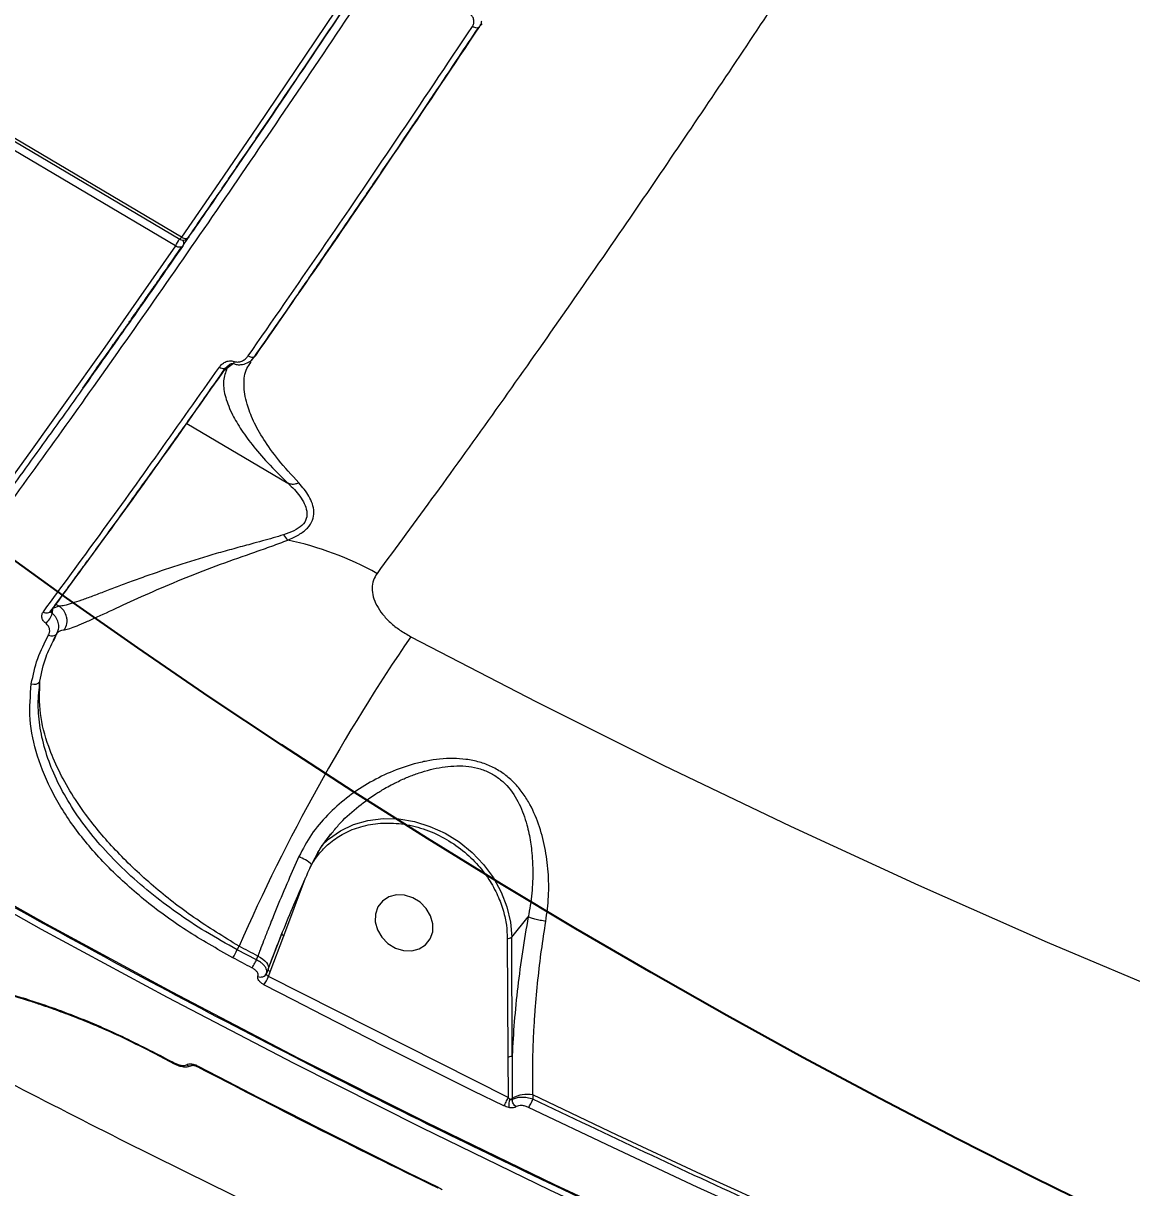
# Model space of a CAD drawing. Header units: millimetres. Extents: x -5609 to 5139, y -3980 to 3221.
# Drawn here: x 1978.7 to 2140.8, y -508.7 to -338.4 of the extents above; entities that cross this region are included whole.
import ezdxf

# ---------------------------------------------------------------- set-up
doc = ezdxf.new("R2010")
doc.units = ezdxf.units.MM
for name, color, linetype in [('DIKOM_ОБЪЕКТ', 7, 'Continuous'), ('DIKOM_РАЗМЕР_ЗОНА', 7, 'Continuous'), ('DIKOM_РАЗМЕР_ОБЪЕКТА', 7, 'Continuous')]:
    doc.layers.add(name, color=color, linetype=linetype)
doc.styles.add('style1', font='arial.ttf', dxfattribs={"width": 0.8})
doc.dimstyles.new('1-50', dxfattribs={"dimtxt": 300, "dimasz": 200, "dimexe": 100, "dimexo": 0, "dimgap": 100, "dimtad": 1, "dimtxsty": 'style1', "dimcen": 200, "dimclrd": 7, "dimclre": 7, "dimclrt": 7, "dimadec": 1, "dimazin": 2, "dimtfac": 1, "dimtmove": 0, "dimatfit": 2, "dimfxl": 0, "dimlwd": 25, "dimlwe": 18, "dimarcsym": 0})

# ---------------------------------------------------------------- blocks, each defined once
blk = doc.blocks.new('A$Cc336a1e3')
at = {"color": 7, "linetype": 'Continuous', "lineweight": 15}
for p, q in [((4821.15, 901.92), (4406.28, 1147.41)), ((4406.92, 1148.41), (4821.79, 902.92)), ((4822.05, 903.21), (4407.18, 1148.7)), ((4865.77, 934.16), (4865.98, 934.42)), ((4822.3, 902.04), (4822.32, 902.08)), ((4832.37, 885.31), (4832.69, 885.67)), ((4829.63, 884.73), (4828.69, 884.01)), ((4828.7, 884.3), (4829.07, 884.61)), ((4802.96, 848.45), (4803.03, 848.63)), ((4803.19, 848.91), (4803.14, 848.22)), ((4804.16, 849.25), (4803.19, 848.91)), ((4804.16, 849.25), (4804.17, 849.25)), ((4803.32, 844.34), (4803.73, 845.13)), ((4803.41, 844.36), (4803.82, 845.25)), ((4803.82, 845.25), (4803.96, 845.63)), ((4843.67, 815.68), (4843.89, 815.98)), ((4870.32, 800.85), (4872.74, 803.84)), ((4834.73, 796.2), (4836.75, 801.48)), ((4835.03, 795.82), (4837.03, 801.06)), ((4869.68, 800.72), (4869.74, 783.42)), ((4870.38, 783.55), (4870.32, 800.85)), ((4830.2, 799.04), (4830.46, 799.55)), ((4833.01, 797.56), (4830.2, 799.04)), ((4833.01, 797.56), (4833.21, 798.1)), ((4834.73, 796.2), (4834.49, 795.57)), ((4834.49, 795.57), (4834.51, 795.81)), ((4834.76, 795.1), (4835.03, 795.82)), ((4869.8, 777.42), (4834.76, 795.1)), ((4818.15, 783.85), (4820.96, 782.37)), ((4869.74, 783.42), (4869.8, 777.42)), ((4870.38, 783.55), (4870.41, 777.3)), ((4870.05, 777.19), (4869.8, 777.42)), ((4870.41, 777.09), (4870.41, 777.3)), ((4873.42, 777.8), (4873.42, 777.17))]:
    blk.add_line(p, q, dxfattribs=at)
at = {"color": 8, "linetype": 'Continuous', "lineweight": 15}
for p, q in [((4822.33, 902.11), (4822.95, 903)), ((4807.64, 881.15), (4809.68, 884.05)), ((4828.69, 884.01), (4828.3, 883.74)), ((4822.82, 875.99), (4837.61, 867.24)), ((4804.16, 849.25), (4803.69, 849.53)), ((4837.03, 801.06), (4840.19, 809.53))]:
    blk.add_line(p, q, dxfattribs=at)
at = {"color": 7, "linetype": 'Continuous', "lineweight": 15, "flags": 128}
for points in [[(4844.51, 936.25), (4838.77, 927.71), (4833.11, 919.36), (4827.54, 911.19), (4822.05, 903.21)], [(4865.61, 933.96), (4865.55, 933.88), (4865.46, 933.83), (4865.35, 933.8), (4865.22, 933.79), (4865.07, 933.81), (4864.91, 933.86), (4864.74, 933.92), (4864.58, 934.01)], [(4822.27, 901.99), (4822.2, 901.88), (4822.1, 901.8), (4821.98, 901.75), (4821.83, 901.73), (4821.67, 901.73), (4821.5, 901.77), (4821.32, 901.83), (4821.15, 901.92)], [(4831.8, 885.85), (4831.97, 885.77), (4832.14, 885.71), (4832.3, 885.68), (4832.46, 885.67), (4832.61, 885.7), (4832.73, 885.75), (4832.83, 885.82), (4832.9, 885.92)], [(4827.58, 884.21), (4827.75, 884.12), (4827.92, 884.06), (4828.1, 884.03), (4828.26, 884.03), (4828.4, 884.06), (4828.53, 884.12), (4828.63, 884.2), (4828.7, 884.3)], [(4855.58, 844.8), (4873.96, 835.27), (4892.45, 826.04), (4911.07, 817.11), (4929.8, 808.49), (4948.63, 800.16), (4967.56, 792.14)], [(4971.29, 722.94), (4952.03, 730.53), (4932.85, 738.42), (4913.77, 746.61), (4894.8, 755.11), (4875.92, 763.9), (4857.16, 772.99), (4838.51, 782.38), (4819.99, 792.05), (4801.59, 802.01), (4783.33, 812.26), (4765.2, 822.78)], [(4765.86, 823.6), (4783.99, 813.08), (4802.25, 802.83), (4820.65, 792.87), (4839.17, 783.2), (4857.82, 773.81), (4876.58, 764.72), (4895.46, 755.93), (4914.44, 747.43), (4933.52, 739.24), (4952.69, 731.35), (4971.95, 723.76)], [(4841.04, 811.45), (4841.08, 811.5), (4841.08, 811.51)], [(4850.39, 804.25), (4850.37, 803.1), (4850.69, 801.94), (4851.32, 800.86), (4852.22, 799.95), (4853.31, 799.28), (4854.5, 798.92), (4855.7, 798.88), (4856.81, 799.17), (4857.74, 799.77), (4858.41, 800.63), (4858.77, 801.67), (4858.79, 802.82), (4858.47, 803.99), (4857.84, 805.06), (4856.94, 805.97), (4855.85, 806.64), (4854.66, 807), (4853.46, 807.04), (4852.35, 806.75), (4851.42, 806.15), (4850.75, 805.29), (4850.39, 804.25)], [(4833.21, 798.1), (4832.87, 798.28), (4832.52, 798.46), (4832.18, 798.64), (4831.84, 798.82), (4831.49, 799), (4831.15, 799.18), (4830.81, 799.36), (4830.46, 799.55)], [(4832.35, 796.39), (4832, 796.57), (4831.65, 796.75), (4831.3, 796.94), (4830.95, 797.12), (4830.59, 797.31), (4830.24, 797.5), (4829.89, 797.68), (4829.54, 797.87)], [(4833.21, 798.1), (4833.59, 797.9), (4833.93, 797.67), (4834.22, 797.43), (4834.46, 797.17), (4834.63, 796.91), (4834.74, 796.66), (4834.77, 796.42), (4834.73, 796.2)], [(4869.17, 776.22), (4864.76, 778.38), (4860.36, 780.55), (4855.97, 782.74), (4851.58, 784.94), (4847.2, 787.16), (4842.83, 789.4), (4838.46, 791.65), (4834.1, 793.92)], [(4818.26, 783.92), (4818.62, 783.74), (4818.97, 783.55), (4819.32, 783.37), (4819.67, 783.18), (4820.02, 783), (4820.37, 782.81), (4820.73, 782.63), (4821.08, 782.44)], [(4824.48, 782.02), (4828.84, 779.76), (4833.21, 777.5), (4837.58, 775.27), (4841.97, 773.05), (4846.35, 770.84), (4850.75, 768.65), (4855.15, 766.48), (4859.55, 764.33)], [(4973.13, 734.3), (4960.52, 739.28), (4947.95, 744.4), (4935.42, 749.64), (4922.94, 755.02), (4910.49, 760.52), (4898.09, 766.15), (4885.73, 771.91), (4873.42, 777.8)], [(4972.38, 732.53), (4959.79, 737.51), (4947.24, 742.62), (4934.72, 747.86), (4922.25, 753.22), (4909.82, 758.72), (4897.43, 764.34), (4885.09, 770.1), (4872.8, 775.98)], [(4859.44, 764.24), (4859.43, 764.25), (4859.43, 764.26)]]:
    blk.add_lwpolyline(points, dxfattribs=at)
at = {"color": 8, "linetype": 'Continuous', "lineweight": 15, "flags": 128}
for points in [[(4821.15, 901.92), (4815.77, 894.18), (4810.48, 886.65), (4805.29, 879.34), (4800.2, 872.24), (4795.23, 865.38)], [(4842.52, 814.23), (4843.56, 815.21), (4845.28, 816.41), (4847.21, 817.32), (4849.3, 817.92), (4851.51, 818.2), (4853.8, 818.15), (4856.1, 817.77), (4858.37, 817.07), (4860.57, 816.07), (4862.63, 814.79), (4864.53, 813.25), (4866.21, 811.49), (4867.64, 809.55), (4868.78, 807.47), (4869.62, 805.29), (4870.14, 803.07), (4870.32, 800.85)], [(4821.08, 782.44), (4821.02, 782.38), (4820.98, 782.36), (4820.96, 782.37), (4820.96, 782.37)]]:
    blk.add_lwpolyline(points, dxfattribs=at)
at = {"color": 8, "linetype": 'Continuous', "lineweight": 15}
for centre, radius, start, end in [((4813.04, 907.45), 9.82, 325.7147, 332.6836), ((4821.44, 903.48), 0.658, 301.9047, 335.9421), ((4821.64, 902.35), 0.736, 338.3968, 36.7056), ((4828.44, 883.58), 0.5, 59.3577, 84.637), ((4836.89, 806.73), 6.35, 48.7969, 68.6358), ((4837.2, 801.54), 0.504, 199.7403, 250.8318), ((4823.26, 782.9), 0.822, 234.4935, 300.4078), ((4859.42, 764.39), 0.144, 277.7286, 335.5808)]:
    blk.add_arc(centre, radius, start, end, dxfattribs=at)
at = {"color": 7, "linetype": 'Continuous', "lineweight": 15}
for centre, radius, start, end in [((4833.17, 883.72), 3.68, 158.8765, 164.0183), ((4839.73, 861.4), 3.27, 211.5749, 229.0023), ((4827.31, 811.53), 48.5, 61.2645, 77.7649), ((4802.35, 849.1), 0.823, 232.0386, 325.3611), ((4800.76, 848.73), 2.44, 305.8588, 347.7545), ((4803.11, 845.78), 0.887, 236.3013, 322.5409), ((5084.6, 688.08), 277.51, 145.6169, 156.318), ((4800.5, 838.89), 1.05, 247.3661, 323.9887), ((4869.85, 801.47), 0.776, 257.0923, 306.7302), ((4824.22, 801.64), 6.52, 324.6706, 336.5718), ((4833.65, 795.98), 0.937, 243.0126, 333.8209), ((4828.9, 797.6), 6.37, 324.7194, 336.9229), ((4869.91, 784.17), 0.776, 257.0887, 306.725), ((4872.9, 776.23), 3.01, 161.5457, 185.0023), ((4870.03, 777.88), 0.691, 271.2477, 302.8141), ((4872.59, 773.53), 4.36, 78.9836, 120.0813)]:
    blk.add_arc(centre, radius, start, end, dxfattribs=at)
for points, knots in [([(5134.37, 1449.42), (5133.03, 1446.04), (5130.34, 1439.28), (5125.62, 1428.11), (5120.41, 1416.2), (5114.67, 1403.52), (5108.56, 1390.4), (5102.13, 1376.93), (5095.43, 1363.19), (5089.59, 1351.42), (5084.8, 1341.92), (5081.24, 1334.89), (5077.59, 1327.76), (5073.86, 1320.51), (5068.63, 1310.44), (5061.75, 1297.31), (5053, 1280.87), (5043.83, 1263.83), (5034.23, 1246.24), (5024.44, 1228.53), (5014.52, 1210.78), (5004.5, 1193.04), (4996.48, 1179.01), (4990.64, 1168.84), (4987.06, 1162.65), (4983.45, 1156.42), (4979.81, 1150.17), (4976.15, 1143.88), (4972.45, 1137.57), (4966.47, 1127.4), (4958.13, 1113.31), (4947.37, 1095.31), (4936.42, 1077.19), (4925.33, 1059.01), (4914.37, 1041.25), (4903.58, 1023.93), (4892.98, 1007.11), (4884.54, 993.86), (4878.24, 984.06), (4874.07, 977.6), (4869.91, 971.18), (4865.75, 964.8), (4861.61, 958.46), (4855.38, 948.99), (4847.14, 936.57), (4837.01, 921.52), (4827.09, 906.98), (4817.39, 893), (4807.96, 879.63), (4798.82, 866.91), (4790, 854.88), (4781.54, 843.61), (4773.43, 833.06), (4768.39, 826.76), (4765.86, 823.6)], [0, 0, 0, 0, 0.024819, 0.049681, 0.074585, 0.099531, 0.12452, 0.147882, 0.17128, 0.194715, 0.205777, 0.216847, 0.227925, 0.239011, 0.250106, 0.273561, 0.297359, 0.321499, 0.345981, 0.370806, 0.394284, 0.418061, 0.442135, 0.45031, 0.458518, 0.466761, 0.475037, 0.483347, 0.49169, 0.500068, 0.523695, 0.547624, 0.571855, 0.596389, 0.621225, 0.644678, 0.668395, 0.692375, 0.701869, 0.711403, 0.720978, 0.730593, 0.740249, 0.749946, 0.774408, 0.798991, 0.823695, 0.848519, 0.873464, 0.898529, 0.923716, 0.949023, 0.974451, 1, 1, 1, 1]), ([(5154.11, 1363.41), (5152.59, 1360.17), (5149.54, 1353.71), (5144.57, 1343.41), (5139.33, 1332.74), (5133.78, 1321.64), (5128.31, 1310.84), (5122.95, 1300.4), (5117.76, 1290.4), (5112.34, 1280.09), (5106.71, 1269.46), (5100.87, 1258.54), (5094.93, 1247.53), (5088.88, 1236.43), (5082.76, 1225.28), (5076.44, 1213.86), (5069.93, 1202.19), (5063.23, 1190.29), (5056.8, 1178.94), (5050.66, 1168.18), (5044.84, 1158.05), (5038.91, 1147.78), (5032.86, 1137.39), (5026.72, 1126.88), (5020.47, 1116.27), (5012.84, 1103.39), (5003.76, 1088.18), (4993.2, 1070.68), (4982.46, 1053.06), (4973.16, 1037.96), (4965.33, 1025.37), (4959.03, 1015.28), (4952.69, 1005.22), (4946.34, 995.2), (4939.98, 985.24), (4933.62, 975.33), (4926.6, 964.49), (4918.96, 952.78), (4910.72, 940.3), (4902.56, 928.07), (4894.5, 916.12), (4885.99, 903.66), (4877.11, 890.85), (4867.95, 877.87), (4859.06, 865.49), (4853.45, 857.88), (4850.63, 854.06)], [0, 0, 0, 0, 0.025201, 0.050426, 0.075478, 0.100439, 0.125533, 0.145965, 0.166556, 0.187307, 0.208217, 0.229287, 0.250516, 0.270801, 0.291287, 0.311973, 0.332861, 0.35395, 0.375239, 0.39266, 0.410236, 0.427968, 0.445856, 0.463899, 0.482097, 0.500451, 0.530196, 0.560356, 0.590931, 0.62192, 0.639817, 0.657849, 0.676017, 0.69432, 0.712759, 0.731334, 0.750044, 0.774713, 0.799566, 0.824602, 0.849822, 0.875227, 0.906171, 0.937281, 0.968557, 1, 1, 1, 1]), ([(4822.97, 903.08), (4823.61, 904), (4824.75, 905.65), (4826.27, 907.86), (4827.46, 909.59), (4828.45, 911.04), (4830.35, 913.8), (4834.22, 919.48), (4839.9, 927.86), (4846.46, 937.64), (4852.59, 946.84), (4856.69, 953.1), (4858.63, 956.04)], [0, 0, 0, 0, 0.055951, 0.100262, 0.13277, 0.15945, 0.186725, 0.29662, 0.493131, 0.66859, 0.844047, 1, 1, 1, 1]), ([(4864.58, 934.01), (4864.65, 934.15), (4864.8, 934.44), (4864.81, 934.94), (4864.65, 935.44), (4864.39, 935.7), (4864.26, 935.83)], [0, 0, 0, 0, 0.250498, 0.500564, 0.750486, 1, 1, 1, 1]), ([(4865.61, 933.96), (4865.76, 934.2), (4865.92, 934.46), (4865.93, 934.76), (4865.93, 934.78)], [0, 0, 0, 0, 0.932278, 1, 1, 1, 1]), ([(4831.8, 885.85), (4835.34, 890.95), (4842.4, 901.11), (4853.35, 917.2), (4860.85, 928.42), (4864.58, 934.01)], [0, 0, 0, 0, 0.336004, 0.66934, 1, 1, 1, 1]), ([(4832.72, 885.74), (4833.68, 887.11), (4835.4, 889.58), (4837.71, 892.91), (4839.51, 895.52), (4841.02, 897.71), (4843.87, 901.85), (4847.51, 907.17), (4851.86, 913.57), (4854.66, 917.71), (4856.73, 920.78), (4858.29, 923.11), (4860.29, 926.08), (4862.72, 929.72), (4864.49, 932.38), (4865.45, 933.83)], [0, 0, 0, 0, 0.091768, 0.164615, 0.218599, 0.261881, 0.306053, 0.484372, 0.598059, 0.70293, 0.737202, 0.78387, 0.843206, 0.915236, 1, 1, 1, 1]), ([(4832.9, 885.92), (4836.41, 890.97), (4843.42, 901.05), (4854.34, 917.1), (4861.85, 928.34), (4865.61, 933.96)], [0, 0, 0, 0, 0.333511, 0.666489, 1, 1, 1, 1]), ([(4821.8, 902.93), (4821.82, 902.92), (4821.93, 902.82), (4822.22, 902.77), (4822.6, 902.8), (4822.88, 902.95), (4823.02, 903.09), (4823.08, 903.16), (4823.11, 903.2), (4823.13, 903.22), (4823.14, 903.24), (4823.15, 903.25), (4823.15, 903.26), (4823.15, 903.26), (4823.16, 903.26), (4823.16, 903.27), (4823.16, 903.27), (4823.16, 903.27)], [0, 0, 0, 0, 0.046909, 0.287714, 0.52895, 0.772087, 0.865476, 0.91594, 0.944893, 0.962615, 0.974169, 0.981922, 0.987301, 0.991065, 0.993698, 0.995525, 1, 1, 1, 1]), ([(4822.97, 903.09), (4822.98, 903.09), (4823.08, 903.12), (4823.12, 903.2), (4823.16, 903.28)], [0, 0, 0, 0, 0.08126, 1, 1, 1, 1]), ([(4809.64, 884.05), (4810.46, 885.2), (4811.59, 886.79), (4813.08, 888.9), (4814.03, 890.25), (4814.95, 891.56), (4815.84, 892.84), (4816.87, 894.3), (4818.2, 896.21), (4819.98, 898.76), (4821.33, 900.71), (4822.08, 901.79)], [0, 0, 0, 0, 0.205594, 0.283138, 0.360616, 0.435069, 0.504901, 0.576551, 0.68118, 0.822533, 1, 1, 1, 1]), ([(4822.27, 901.98), (4822.27, 901.99), (4822.28, 902), (4822.3, 902.03), (4822.31, 902.07), (4822.32, 902.08)], [0, 0, 0, 0, 0.051538, 0.539626, 1, 1, 1, 1]), ([(4829.74, 885.05), (4829.85, 885.01), (4830.07, 884.95), (4830.52, 884.96), (4831, 885.12), (4831.47, 885.44), (4831.69, 885.71), (4831.8, 885.85)], [0, 0, 0, 0, 0.125564, 0.251114, 0.501331, 0.750988, 1, 1, 1, 1]), ([(4832.06, 884.89), (4832.11, 884.98), (4832.21, 885.14), (4832.33, 885.26), (4832.38, 885.3)], [0, 0, 0, 0, 0.580402, 1, 1, 1, 1]), ([(4809.81, 884.21), (4809.47, 883.73), (4806.87, 880.03), (4802.08, 873.36), (4795.46, 864.22), (4788.94, 855.37), (4782.52, 846.79), (4776.25, 838.61), (4771.82, 832.89), (4769.57, 830.09), (4769.27, 829.71)], [0, 0, 0, 0, 0.022296, 0.172978, 0.328074, 0.485358, 0.644798, 0.808464, 0.974188, 1, 1, 1, 1]), ([(4801.85, 848.45), (4804.59, 852.17), (4810.06, 859.6), (4818.65, 871.55), (4824.61, 879.99), (4827.58, 884.21)], [0, 0, 0, 0, 0.334711, 0.668041, 1, 1, 1, 1]), ([(4802.81, 848.39), (4803.55, 849.39), (4804.89, 851.2), (4806.68, 853.64), (4808.09, 855.56), (4809.27, 857.17), (4811.49, 860.23), (4814.34, 864.16), (4817.76, 868.92), (4820.05, 872.14), (4821.93, 874.78), (4823.64, 877.19), (4825.88, 880.36), (4827.57, 882.77), (4828.51, 884.1)], [0, 0, 0, 0, 0.091745, 0.164587, 0.218567, 0.261856, 0.306033, 0.484374, 0.598071, 0.702962, 0.747712, 0.811984, 0.896062, 1, 1, 1, 1]), ([(4827.58, 884.21), (4827.69, 884.35), (4827.93, 884.64), (4828.42, 884.97), (4828.92, 885.14), (4829.39, 885.15), (4829.62, 885.08), (4829.74, 885.05)], [0, 0, 0, 0, 0.248966, 0.498745, 0.748906, 0.874444, 1, 1, 1, 1]), ([(4828.69, 884.01), (4828.48, 883.44), (4828.05, 882.31), (4828.31, 880.12), (4829.18, 877.77), (4830.56, 875.34), (4832.29, 872.92), (4834.52, 870.27), (4836.58, 868.25), (4837.61, 867.24)], [0, 0, 0, 0, 0.166532, 0.332791, 0.49958, 0.625064, 0.749631, 0.874137, 1, 1, 1, 1]), ([(4837.59, 858.93), (4838.14, 859.18), (4839.25, 859.68), (4840.54, 860.65), (4841.3, 861.81), (4841.47, 863.04), (4841.22, 864.23), (4840.54, 865.72), (4839.73, 866.67), (4839.19, 867.3)], [0, 0, 0, 0, 0.125323, 0.252243, 0.379652, 0.506428, 0.63129, 0.755616, 1, 1, 1, 1]), ([(4837.62, 867.23), (4837.62, 867.23), (4837.62, 867.23), (4837.62, 867.23), (4837.61, 867.23), (4837.61, 867.24)], [0, 0, 0, 0, 0.217011, 0.451536, 1, 1, 1, 1]), ([(4837.62, 867.23), (4837.81, 867.18), (4838.14, 867.09), (4838.68, 867.13), (4839.01, 867.24), (4839.19, 867.3)], [0, 0, 0, 0, 0.390443, 0.670582, 1, 1, 1, 1]), ([(4837.62, 867.23), (4837.94, 866.93), (4838.57, 866.33), (4839.38, 865.34), (4840.05, 864.29), (4840.26, 863.54), (4840.36, 863.17)], [0, 0, 0, 0, 0.252425, 0.503875, 0.754434, 1, 1, 1, 1]), ([(4840.36, 863.17), (4840.38, 862.8), (4840.42, 862.06), (4839.74, 861.04), (4838.52, 860.24), (4837.48, 859.87), (4836.95, 859.69)], [0, 0, 0, 0, 0.250625, 0.497263, 0.746267, 1, 1, 1, 1]), ([(4836.95, 859.69), (4836.46, 859.54), (4835.46, 859.23), (4833.86, 858.79), (4831.93, 858.27), (4829.67, 857.66), (4826.3, 856.72), (4822.09, 855.44), (4818.03, 854.06), (4814.99, 852.96), (4812.83, 852.16), (4810.84, 851.4), (4809, 850.71), (4807.39, 850.12), (4806.01, 849.66), (4804.9, 849.33), (4804.41, 849.28), (4804.17, 849.25)], [0, 0, 0, 0, 0.040299, 0.082083, 0.125699, 0.188986, 0.252816, 0.379534, 0.505771, 0.569888, 0.630637, 0.694218, 0.755095, 0.817804, 0.878317, 0.939945, 1, 1, 1, 1]), ([(4804.96, 845.82), (4805.19, 845.86), (4805.65, 845.96), (4806.74, 846.37), (4808.08, 846.94), (4810.21, 847.91), (4813.42, 849.41), (4817.87, 851.42), (4822.7, 853.47), (4827.75, 855.41), (4831.97, 856.9), (4835.27, 858.04), (4836.81, 858.63), (4837.59, 858.93)], [0, 0, 0, 0, 0.063077, 0.125364, 0.187849, 0.250599, 0.375299, 0.499226, 0.623831, 0.748537, 0.873912, 0.936526, 1, 1, 1, 1]), ([(4850.63, 854.06), (4850.43, 853.73), (4850.02, 853.07), (4849.85, 851.9), (4850.02, 850.65), (4850.54, 849.36), (4851.4, 848.08), (4852.55, 846.86), (4853.95, 845.73), (4855.04, 845.11), (4855.58, 844.8)], [0, 0, 0, 0, 0.121351, 0.243048, 0.365693, 0.489601, 0.615639, 0.742465, 0.871112, 1, 1, 1, 1]), ([(4802.19, 846.76), (4802.11, 846.82), (4801.95, 846.96), (4801.74, 847.26), (4801.61, 847.65), (4801.63, 848.09), (4801.77, 848.33), (4801.85, 848.45)], [0, 0, 0, 0, 0.124938, 0.250538, 0.500169, 0.749952, 1, 1, 1, 1]), ([(4804.96, 845.82), (4805.09, 846.1), (4805.29, 846.54), (4805.33, 847.19), (4805.25, 847.83), (4804.99, 848.44), (4804.58, 848.94), (4804.31, 849.15), (4804.17, 849.25)], [0, 0, 0, 0, 0.239687, 0.368627, 0.500275, 0.735177, 0.865826, 1, 1, 1, 1]), ([(4802.62, 845.05), (4802.68, 845.17), (4802.79, 845.42), (4802.78, 845.86), (4802.64, 846.25), (4802.42, 846.56), (4802.26, 846.69), (4802.19, 846.76)], [0, 0, 0, 0, 0.249476, 0.499463, 0.749373, 0.874979, 1, 1, 1, 1]), ([(4800.09, 837.92), (4800.35, 839.16), (4800.85, 841.65), (4802.03, 843.91), (4802.62, 845.05)], [0, 0, 0, 0, 0.499981, 1, 1, 1, 1]), ([(4803.82, 845.25), (4803.93, 845.39), (4804.15, 845.68), (4804.69, 845.77), (4804.96, 845.82)], [0, 0, 0, 0, 0.501054, 1, 1, 1, 1]), ([(4829.54, 797.87), (4827.23, 799.17), (4822.61, 801.77), (4816.43, 806.34), (4811.01, 811.26), (4806.52, 816.49), (4803.08, 821.88), (4800.81, 827.34), (4799.66, 832.76), (4799.95, 836.2), (4800.09, 837.92)], [0, 0, 0, 0, 0.124863, 0.249532, 0.374624, 0.499172, 0.624461, 0.748979, 0.87456, 1, 1, 1, 1]), ([(4830.2, 799.04), (4828.64, 799.9), (4825.56, 801.6), (4821.32, 804.42), (4817.35, 807.41), (4813.73, 810.59), (4810.5, 813.91), (4807.7, 817.33), (4805.36, 820.82), (4803.49, 824.37), (4802.14, 827.91), (4801.31, 831.43), (4800.99, 834.92), (4801.23, 837.16), (4801.35, 838.28)], [0, 0, 0, 0, 0.085678, 0.168898, 0.249663, 0.335362, 0.418588, 0.499357, 0.584161, 0.667406, 0.749114, 0.832922, 0.916338, 1, 1, 1, 1]), ([(4830.46, 799.55), (4828.22, 800.92), (4823.78, 803.64), (4817.81, 808.31), (4812.57, 813.24), (4808.68, 817.81), (4805.92, 821.85), (4804, 825.31), (4802.34, 829.26), (4801.19, 833.69), (4801.29, 836.73), (4801.35, 838.28)], [0, 0, 0, 0, 0.126012, 0.250336, 0.375596, 0.500793, 0.583349, 0.66673, 0.750939, 0.873175, 1, 1, 1, 1]), ([(4875.32, 803.17), (4875.47, 804.39), (4875.79, 806.83), (4875.71, 810.46), (4875.24, 814.01), (4874.32, 817.45), (4873.11, 820.19), (4871.78, 822.21), (4870.55, 823.63), (4869.11, 824.85), (4867.44, 825.83), (4865.6, 826.52), (4863.69, 826.9), (4861.73, 827.03), (4859.81, 826.93), (4857.91, 826.65), (4855.47, 826.08), (4852.54, 825.05), (4849.21, 823.36), (4846.12, 821.28), (4843.35, 818.79), (4840.92, 815.94), (4839.78, 813.75), (4839.21, 812.65)], [0, 0, 0, 0, 0.061203, 0.122472, 0.184584, 0.246637, 0.309657, 0.342981, 0.37394, 0.406886, 0.438679, 0.470378, 0.503587, 0.534387, 0.567527, 0.599217, 0.63055, 0.692954, 0.75498, 0.81646, 0.87787, 0.938706, 1, 1, 1, 1]), ([(4765.74, 823.51), (4767.12, 822.69), (4769.48, 821.3), (4772.54, 819.52), (4774.91, 818.14), (4778.55, 816.03), (4785.51, 812.03), (4798.99, 804.42), (4816.76, 794.71), (4837.11, 784.04), (4861.96, 771.49), (4892.26, 757.04), (4926.85, 741.74), (4960.47, 727.94), (4993.03, 715.55), (5025.81, 704.05), (5058.97, 693.37), (5092.49, 683.54), (5126.35, 674.6), (5160.32, 666.62), (5194.35, 659.59), (5229.57, 653.32), (5265.93, 647.93), (5301.91, 643.74), (5330.19, 641.27), (5346.58, 640.17), (5352.58, 639.81), (5354.34, 639.71), (5356.3, 639.6), (5358.83, 639.46), (5362.24, 639.27), (5364.82, 639.15), (5366.27, 639.08)], [0, 0, 0, 0, 0.007395, 0.012651, 0.01635, 0.020071, 0.032042, 0.053428, 0.091616, 0.125713, 0.15981, 0.220696, 0.281581, 0.335944, 0.390306, 0.444669, 0.499032, 0.554384, 0.609735, 0.665086, 0.720438, 0.77579, 0.836676, 0.897563, 0.951144, 0.97472, 0.977721, 0.980527, 0.983306, 0.987344, 0.992909, 1, 1, 1, 1]), ([(4841.08, 811.51), (4841.47, 812.29), (4842.2, 813.75), (4843.21, 815.07), (4843.67, 815.68)], [0, 0, 0, 0, 0.535676, 1, 1, 1, 1]), ([(4841.21, 811.76), (4841.7, 812.71), (4842.46, 814.21), (4843.54, 815.48), (4843.94, 815.94)], [0, 0, 0, 0, 0.636969, 1, 1, 1, 1]), ([(4839.21, 812.65), (4838.69, 811.48), (4837.57, 808.97), (4836.39, 806.18), (4835.59, 804.21), (4835.16, 803.14), (4834.63, 801.83), (4834.08, 800.42), (4833.62, 799.19), (4833.35, 798.48), (4833.25, 798.2), (4833.22, 798.12), (4833.21, 798.1), (4833.21, 798.1), (4833.21, 798.1), (4833.21, 798.1)], [0, 0, 0, 0, 0.231461, 0.498613, 0.562958, 0.636336, 0.718738, 0.838454, 0.936418, 0.983794, 0.995791, 0.998867, 0.99968, 0.999965, 1, 1, 1, 1]), ([(4834.76, 796.31), (4835.3, 797.74), (4836.33, 800.44), (4838, 804.5), (4839.56, 808.14), (4840.6, 810.44), (4841.08, 811.51)], [0, 0, 0, 0, 0.298627, 0.563289, 0.796431, 1, 1, 1, 1]), ([(4872.74, 803.84), (4872.44, 802.15), (4871.85, 798.75), (4871.18, 793.6), (4870.66, 788.5), (4870.47, 785.2), (4870.38, 783.55)], [0, 0, 0, 0, 0.250607, 0.500824, 0.751463, 1, 1, 1, 1]), ([(4875.32, 803.17), (4875.04, 803.22), (4874.47, 803.33), (4873.69, 803.51), (4873.05, 803.7), (4872.84, 803.8), (4872.74, 803.84)], [0, 0, 0, 0, 0.242491, 0.499974, 0.757522, 1, 1, 1, 1]), ([(4873.42, 777.8), (4873.41, 778.54), (4873.38, 780.21), (4873.4, 782.69), (4873.47, 785.24), (4873.59, 787.69), (4873.79, 790.83), (4874.13, 794.59), (4874.65, 798.94), (4875.09, 801.77), (4875.32, 803.17)], [0, 0, 0, 0, 0.093233, 0.209541, 0.302914, 0.400497, 0.498926, 0.670943, 0.836394, 1, 1, 1, 1]), ([(4832.35, 796.39), (4832.4, 796.45), (4832.49, 796.58), (4832.68, 796.9), (4832.87, 797.25), (4832.97, 797.46), (4833.01, 797.56)], [0, 0, 0, 0, 0.240552, 0.499941, 0.759292, 1, 1, 1, 1]), ([(4765.35, 794.96), (4766.87, 795.3), (4769.89, 795.97), (4775.57, 796.17), (4781.91, 795.76), (4788.82, 794.67), (4796.1, 792.91), (4803.57, 790.51), (4811.06, 787.54), (4815.87, 785.13), (4818.26, 783.92)], [0, 0, 0, 0, 0.12503, 0.249835, 0.375003, 0.499595, 0.624845, 0.749305, 0.874745, 1, 1, 1, 1]), ([(4766.01, 794.8), (4766.97, 795.03), (4768.7, 795.45), (4771.43, 795.75), (4773.74, 795.87), (4775.75, 795.89), (4778.61, 795.82), (4782.69, 795.48), (4788.2, 794.62), (4793.88, 793.34), (4798.3, 792.07), (4801.44, 791.04), (4803.62, 790.28), (4806.36, 789.26), (4809.77, 787.87), (4813.81, 786.07), (4816.63, 784.63), (4818.15, 783.85)], [0, 0, 0, 0, 0.082761, 0.15009, 0.202565, 0.24256, 0.281869, 0.382356, 0.483545, 0.585545, 0.681202, 0.710251, 0.745285, 0.791912, 0.850014, 0.919211, 1, 1, 1, 1]), ([(4833.22, 795.15), (4833.24, 795.25), (4833.28, 795.44), (4833.11, 795.78), (4832.8, 796.12), (4832.5, 796.3), (4832.35, 796.39)], [0, 0, 0, 0, 0.250271, 0.500293, 0.750214, 1, 1, 1, 1]), ([(4834.1, 793.92), (4833.95, 794.01), (4833.65, 794.18), (4833.34, 794.52), (4833.17, 794.86), (4833.21, 795.05), (4833.22, 795.15)], [0, 0, 0, 0, 0.249831, 0.499763, 0.749772, 1, 1, 1, 1]), ([(4834.76, 795.1), (4834.72, 795.13), (4834.65, 795.18), (4834.58, 795.26), (4834.52, 795.33), (4834.49, 795.41), (4834.47, 795.49), (4834.48, 795.54), (4834.49, 795.57)], [0, 0, 0, 0, 0.208589, 0.343955, 0.499836, 0.655469, 0.790866, 1, 1, 1, 1]), ([(4835.03, 795.82), (4834.98, 795.85), (4834.88, 795.9), (4834.77, 796.01), (4834.71, 796.11), (4834.72, 796.17), (4834.73, 796.2)], [0, 0, 0, 0, 0.242118, 0.500035, 0.75799, 1, 1, 1, 1]), ([(4784.86, 785.99), (4786.68, 785.02), (4794.19, 780.99), (4807.51, 774.11), (4824.84, 765.43), (4842.29, 757.03), (4859.86, 748.9), (4877.53, 741.05), (4895.3, 733.47), (4913.17, 726.16), (4931.13, 719.14), (4949.18, 712.4), (4967.31, 705.94), (4985.52, 699.77), (5003.8, 693.88), (5022.15, 688.29), (5040.56, 682.98), (5059.03, 677.97), (5077.54, 673.26), (5096.11, 668.84), (5114.71, 664.71), (5133.36, 660.89), (5152.03, 657.36), (5170.72, 654.13), (5189.44, 651.22), (5204.76, 649.04), (5213.84, 647.94), (5216.68, 647.59)], [0, 0, 0, 0, 0.01342, 0.055583, 0.097745, 0.139904, 0.182057, 0.224204, 0.266344, 0.308478, 0.350604, 0.392721, 0.434829, 0.476927, 0.519015, 0.561091, 0.603154, 0.645204, 0.68724, 0.72926, 0.771264, 0.813251, 0.85522, 0.89717, 0.939098, 0.981007, 1, 1, 1, 1]), ([(4820.97, 782.36), (4821.19, 782.26), (4821.64, 782.05), (4822.37, 781.91), (4823.1, 781.92), (4823.49, 782.1), (4823.69, 782.2)], [0, 0, 0, 0, 0.236633, 0.479642, 0.733504, 1, 1, 1, 1]), ([(4821.08, 782.44), (4821.24, 782.37), (4821.56, 782.22), (4822.05, 782.11), (4822.49, 782.1), (4822.68, 782.19), (4822.78, 782.23)], [0, 0, 0, 0, 0.249932, 0.499793, 0.749772, 1, 1, 1, 1]), ([(4822.78, 782.23), (4822.88, 782.27), (4823.07, 782.36), (4823.51, 782.35), (4824, 782.25), (4824.32, 782.1), (4824.48, 782.02)], [0, 0, 0, 0, 0.250087, 0.500187, 0.750134, 1, 1, 1, 1]), ([(4823.66, 782.17), (4823.66, 782.17), (4823.65, 782.16), (4823.68, 782.16), (4823.74, 782.15), (4823.85, 782.13), (4824, 782.1), (4824.18, 782.03), (4824.31, 781.97), (4824.37, 781.94)], [0, 0, 0, 0, 0.030885, 0.163945, 0.305298, 0.458888, 0.624702, 0.804978, 1, 1, 1, 1]), ([(4824.36, 781.95), (4830, 779.03), (4841.63, 773), (4853.37, 767.23), (4859.43, 764.26)], [0, 0, 0, 0, 0.484373, 1, 1, 1, 1]), ([(4869.17, 776.22), (4869.22, 776.28), (4869.31, 776.42), (4869.49, 776.74), (4869.67, 777.1), (4869.76, 777.31), (4869.8, 777.42)], [0, 0, 0, 0, 0.240611, 0.500003, 0.759504, 1, 1, 1, 1]), ([(4870.41, 777.09), (4870.39, 777.08), (4870.34, 777.06), (4870.25, 777.07), (4870.15, 777.11), (4870.08, 777.16), (4870.05, 777.19)], [0, 0, 0, 0, 0.222717, 0.465401, 0.712497, 1, 1, 1, 1]), ([(4873.42, 777.17), (4873.14, 777.25), (4872.58, 777.42), (4871.71, 777.48), (4870.92, 777.38), (4870.58, 777.19), (4870.41, 777.09)], [0, 0, 0, 0, 0.246417, 0.494753, 0.746185, 1, 1, 1, 1]), ([(4870.98, 776.1), (4870.9, 776.15), (4870.74, 776.27), (4870.55, 776.52), (4870.43, 776.81), (4870.41, 777), (4870.41, 777.09)], [0, 0, 0, 0, 0.243954, 0.499997, 0.755963, 1, 1, 1, 1]), ([(4872.8, 775.98), (4872.84, 776.04), (4872.94, 776.18), (4873.12, 776.5), (4873.29, 776.85), (4873.38, 777.07), (4873.42, 777.17)], [0, 0, 0, 0, 0.240618, 0.500013, 0.759405, 1, 1, 1, 1]), ([(4972.93, 733.76), (4961.75, 738.22), (4939.41, 747.13), (4906.22, 761.61), (4884.36, 771.98), (4873.42, 777.17)], [0, 0, 0, 0, 0.333329, 0.666673, 1, 1, 1, 1]), ([(4869.9, 775.97), (4869.78, 776), (4869.53, 776.06), (4869.29, 776.17), (4869.17, 776.22)], [0, 0, 0, 0, 0.497776, 1, 1, 1, 1]), ([(4870.98, 776.1), (4870.92, 776.06), (4870.79, 775.98), (4870.53, 775.93), (4870.23, 775.92), (4870.01, 775.95), (4869.9, 775.97)], [0, 0, 0, 0, 0.24985, 0.500369, 0.750543, 1, 1, 1, 1]), ([(4872.8, 775.98), (4872.63, 776.05), (4872.29, 776.19), (4871.77, 776.28), (4871.3, 776.26), (4871.09, 776.15), (4870.98, 776.1)], [0, 0, 0, 0, 0.250305, 0.500137, 0.750043, 1, 1, 1, 1]), ([(4859.55, 764.33), (4859.67, 764.27), (4859.9, 764.15), (4860.08, 764), (4860.17, 763.93)], [0, 0, 0, 0, 0.502423, 1, 1, 1, 1])]:
    blk.add_open_spline(points, degree=3, knots=knots, dxfattribs=at)
at = {"color": 8, "linetype": 'Continuous', "lineweight": 15}
for points, knots in [([(4823.09, 903.2), (4824.07, 904.61), (4828.29, 910.68), (4836.04, 922.06), (4846.3, 937.31), (4853.83, 948.62), (4857.98, 954.95), (4858.57, 955.85)], [0, 0, 0, 0, 0.087562, 0.376969, 0.665301, 0.952469, 1, 1, 1, 1]), ([(4822.05, 903.21), (4822.16, 903.15), (4822.39, 903.04), (4822.73, 903), (4822.89, 903.06), (4822.97, 903.09)], [0, 0, 0, 0, 0.343549, 0.686944, 1, 1, 1, 1]), ([(4822.27, 901.99), (4820, 898.72), (4815.78, 892.64), (4811.7, 886.88), (4809.81, 884.21)], [0, 0, 0, 0, 0.536811, 1, 1, 1, 1]), ([(4829.63, 884.73), (4829.82, 884.68), (4830.17, 884.56), (4830.87, 884.55), (4831.64, 884.79), (4832.18, 885.09), (4832.37, 885.31), (4832.37, 885.31)], [0, 0, 0, 0, 0.186556, 0.363701, 0.690647, 0.995834, 1, 1, 1, 1]), ([(4803.03, 848.63), (4805.75, 852.33), (4811.2, 859.73), (4819.72, 871.56), (4825.61, 879.93), (4828.53, 884.07)], [0, 0, 0, 0, 0.335431, 0.670905, 1, 1, 1, 1]), ([(4829.07, 884.61), (4829.09, 884.62), (4829.16, 884.68), (4829.3, 884.73), (4829.47, 884.76), (4829.57, 884.75), (4829.61, 884.74), (4829.63, 884.73)], [0, 0, 0, 0, 0.108366, 0.62815, 0.839828, 0.926644, 1, 1, 1, 1]), ([(4839.19, 867.3), (4838.15, 868.44), (4836.07, 870.7), (4833.99, 873.67), (4832.48, 876.39), (4831.44, 879.1), (4831.07, 881.69), (4831.31, 883.72), (4832, 884.62), (4832.22, 884.92)], [0, 0, 0, 0, 0.136789, 0.272787, 0.409547, 0.547501, 0.73032, 0.912824, 1, 1, 1, 1]), ([(4803.14, 848.22), (4803.13, 848.23), (4803.1, 848.25), (4803.05, 848.29), (4802.98, 848.37), (4802.97, 848.42), (4802.96, 848.45)], [0, 0, 0, 0, 0.09189, 0.193054, 0.42858, 1, 1, 1, 1]), ([(4803.96, 845.63), (4804, 845.73), (4804.13, 846.05), (4804.11, 846.7), (4803.88, 847.37), (4803.52, 847.88), (4803.27, 848.1), (4803.14, 848.22)], [0, 0, 0, 0, 0.117861, 0.395965, 0.687502, 0.841572, 1, 1, 1, 1]), ([(4801.35, 838.28), (4801.58, 839.49), (4802, 841.61), (4802.99, 843.54), (4803.41, 844.36)], [0, 0, 0, 0, 0.575424, 1, 1, 1, 1]), ([(4843.94, 815.94), (4844.29, 816.39), (4845.38, 817.8), (4847.59, 819.78), (4849.67, 821.32), (4851.08, 822.21), (4851.82, 822.65), (4852.59, 823.07), (4853.19, 823.38), (4853.76, 823.66), (4854.35, 823.94), (4855.17, 824.29), (4855.96, 824.6), (4857.05, 824.98), (4858.43, 825.39), (4860.13, 825.74), (4861.86, 825.93), (4863.6, 825.91), (4865.32, 825.64), (4866.96, 825.06), (4868.42, 824.18), (4870.07, 822.67), (4871.54, 820.35), (4872.4, 817.93), (4872.85, 816.05), (4873.08, 814.8), (4873.25, 813.44), (4873.36, 812.08), (4873.41, 810.58), (4873.39, 809.02), (4873.27, 807.28), (4873.06, 805.55), (4872.84, 804.4), (4872.74, 803.84)], [0, 0, 0, 0, 0.033492, 0.103116, 0.172837, 0.186331, 0.202625, 0.224029, 0.238747, 0.242959, 0.261828, 0.278047, 0.296297, 0.312889, 0.34759, 0.382299, 0.416767, 0.450715, 0.484443, 0.517657, 0.550845, 0.58415, 0.652359, 0.72152, 0.748725, 0.775966, 0.80237, 0.83511, 0.861051, 0.895872, 0.930544, 0.966623, 1, 1, 1, 1]), ([(4840.73, 810.74), (4840.83, 810.95), (4841.18, 811.76), (4842.12, 813.07), (4843.6, 814.63), (4845.56, 815.99), (4847.96, 817.03), (4850.76, 817.59), (4853.84, 817.58), (4857.02, 816.93), (4860.09, 815.66), (4862.86, 813.88), (4865.19, 811.74), (4867, 809.41), (4868.3, 807.05), (4869.13, 804.77), (4869.6, 802.67), (4869.65, 801.34), (4869.68, 800.72)], [0, 0, 0, 0, 0.018198, 0.070843, 0.128757, 0.191948, 0.2601, 0.33251, 0.408071, 0.485305, 0.562545, 0.638105, 0.710517, 0.778667, 0.841857, 0.899774, 0.952417, 1, 1, 1, 1]), ([(4834.51, 795.81), (4834.52, 795.87), (4834.54, 796), (4834.44, 796.27), (4834.26, 796.59), (4833.97, 796.91), (4833.56, 797.25), (4833.22, 797.45), (4833.01, 797.56)], [0, 0, 0, 0, 0.099998, 0.253642, 0.428318, 0.608791, 0.764283, 1, 1, 1, 1]), ([(4763.13, 789.93), (4771.53, 769.34), (4788.73, 727.17), (4814.55, 662.96), (4840.52, 597.22), (4866.26, 530.87), (4883.27, 486.24), (4891.79, 463.88)], [0, 0, 0, 0, 0.19167, 0.392735, 0.594433, 0.796821, 1, 1, 1, 1]), ([(4818.26, 783.92), (4818.23, 783.88), (4818.17, 783.82), (4818.16, 783.85), (4818.16, 783.87)], [0, 0, 0, 0, 0.590945, 1, 1, 1, 1]), ([(4824.48, 782.02), (4824.45, 781.98), (4824.39, 781.92), (4824.38, 781.95), (4824.37, 781.97)], [0, 0, 0, 0, 0.596565, 1, 1, 1, 1])]:
    blk.add_open_spline(points, degree=3, knots=knots, dxfattribs=at)
blk = doc.blocks.new('*D2')
at = {"layer": 'Defpoints', "color": 0, "transparency": 16777216}
for p in [(-5158.5, 3221.44), (639.33, 3221.44), (2080.28, -2772.9)]:
    blk.add_point(p, dxfattribs=at)
at = {"layer": 'DIKOM_РАЗМЕР_ЗОНА', "color": 7, "lineweight": 18, "transparency": 16777216}
for p, q in [((639.33, 3221.44), (-5258.5, 3221.44)), ((2080.28, -2772.9), (-5258.5, -2772.9))]:
    blk.add_line(p, q, dxfattribs=at)
at = {"layer": 'DIKOM_РАЗМЕР_ЗОНА', "color": 7, "lineweight": 25, "transparency": 16777216}
blk.add_line((-5158.5, -2572.9), (-5158.5, 3021.44), dxfattribs=at)
at = {"layer": 'DIKOM_РАЗМЕР_ЗОНА', "color": 7, "transparency": 16777216}
for points in [[(-5191.83, 3021.44), (-5125.17, 3021.44), (-5158.5, 3221.44)], [(-5191.83, -2572.9), (-5125.17, -2572.9), (-5158.5, -2772.9)]]:
    blk.add_solid(points, dxfattribs=at)
at = {"layer": 'DIKOM_РАЗМЕР_ЗОНА', "color": 7, "transparency": 16777216, "insert": (-5411.67, 224.27), "char_height": 300, "attachment_point": 5, "rotation": 90, "style": 'style1'}
blk.add_mtext('6000', dxfattribs=at)
blk = doc.blocks.new('*D3')
at = {"layer": 'Defpoints', "color": 0, "transparency": 16777216}
for p in [(3639.92, 380.08), (-2820.17, -123), (3639.92, -3311)]:
    blk.add_point(p, dxfattribs=at)
at = {"layer": 'DIKOM_РАЗМЕР_ОБЪЕКТА', "color": 7, "lineweight": 18, "transparency": 16777216}
for p, q in [((3639.92, 380.08), (3639.92, -3411)), ((-2820.17, -123), (-2820.17, -3411))]:
    blk.add_line(p, q, dxfattribs=at)
at = {"layer": 'DIKOM_РАЗМЕР_ОБЪЕКТА', "color": 7, "lineweight": 25, "transparency": 16777216}
blk.add_line((-2620.17, -3311), (3439.92, -3311), dxfattribs=at)
at = {"layer": 'DIKOM_РАЗМЕР_ОБЪЕКТА', "color": 7, "transparency": 16777216}
for points in [[(-2620.17, -3277.67), (-2620.17, -3344.33), (-2820.17, -3311)], [(3439.92, -3277.67), (3439.92, -3344.33), (3639.92, -3311)]]:
    blk.add_solid(points, dxfattribs=at)
at = {"layer": 'DIKOM_РАЗМЕР_ОБЪЕКТА', "color": 7, "transparency": 16777216, "insert": (300, -3057.83), "char_height": 300, "attachment_point": 5, "style": 'style1'}
blk.add_mtext('6450', dxfattribs=at)
blk = doc.blocks.new('*D4')
at = {"layer": 'Defpoints', "color": 0, "transparency": 16777216}
for p in [(-4320.17, -436.14), (5138.62, -774.64), (5138.62, -3880)]:
    blk.add_point(p, dxfattribs=at)
at = {"layer": 'DIKOM_РАЗМЕР_ЗОНА', "color": 7, "lineweight": 18, "transparency": 16777216}
for p, q in [((-4320.17, -436.14), (-4320.17, -3980)), ((5138.62, -774.64), (5138.62, -3980))]:
    blk.add_line(p, q, dxfattribs=at)
at = {"layer": 'DIKOM_РАЗМЕР_ЗОНА', "color": 7, "lineweight": 25, "transparency": 16777216}
blk.add_line((-4120.17, -3880), (4938.62, -3880), dxfattribs=at)
at = {"layer": 'DIKOM_РАЗМЕР_ЗОНА', "color": 7, "transparency": 16777216}
for points in [[(-4120.17, -3846.67), (-4120.17, -3913.33), (-4320.17, -3880)], [(4938.62, -3846.67), (4938.62, -3913.33), (5138.62, -3880)]]:
    blk.add_solid(points, dxfattribs=at)
at = {"layer": 'DIKOM_РАЗМЕР_ЗОНА', "color": 7, "transparency": 16777216, "insert": (346.78, -3626.83), "char_height": 300, "attachment_point": 5, "style": 'style1'}
blk.add_mtext('9450', dxfattribs=at)

msp = doc.modelspace()

# ---------------------------------------------------------------- linework, layer by layer
at = {"layer": 'DIKOM_РАЗМЕР_ОБЪЕКТА'}
msp.add_circle((2594.5, 436), 1052.678, dxfattribs=at)

# ---------------------------------------------------------------- block references
at = {"layer": 'DIKOM_ОБЪЕКТ'}
msp.add_blockref('A$Cc336a1e3', (-2820.166, -1272.903), dxfattribs=at)

# ---------------------------------------------------------------- dimensions: what is measured, and where the dimension line sits
at = {"layer": 'DIKOM_РАЗМЕР_ЗОНА'}
dim = msp.add_linear_dim(base=(-5158.5, 3221.444), p1=(2080.276, -2772.903), p2=(639.334, 3221.444), angle=90, text='6000', dimstyle='1-50', dxfattribs=at)
dim.commit()
dim.dimension.update_dxf_attribs({"geometry": '*D2', "text_midpoint": (-5158.5, 224.27), "dimtype": 160})
dim = msp.add_linear_dim(base=(5138.624, -3880), p1=(-4320.166, -436.141), p2=(5138.624, -774.641), text='9450', dimstyle='1-50', dxfattribs=at)
dim.commit()
dim.dimension.update_dxf_attribs({"geometry": '*D4', "text_midpoint": (346.776, -3880), "dimtype": 160})
at = {"layer": 'DIKOM_РАЗМЕР_ОБЪЕКТА'}
dim = msp.add_linear_dim(base=(3639.915, -3311), p1=(-2820.166, -123), p2=(3639.915, 380.085), text='6450', dimstyle='1-50', dxfattribs=at)
dim.commit()
dim.dimension.update_dxf_attribs({"geometry": '*D3', "text_midpoint": (300, -3311), "dimtype": 160})

doc.saveas('drawing.dxf')
